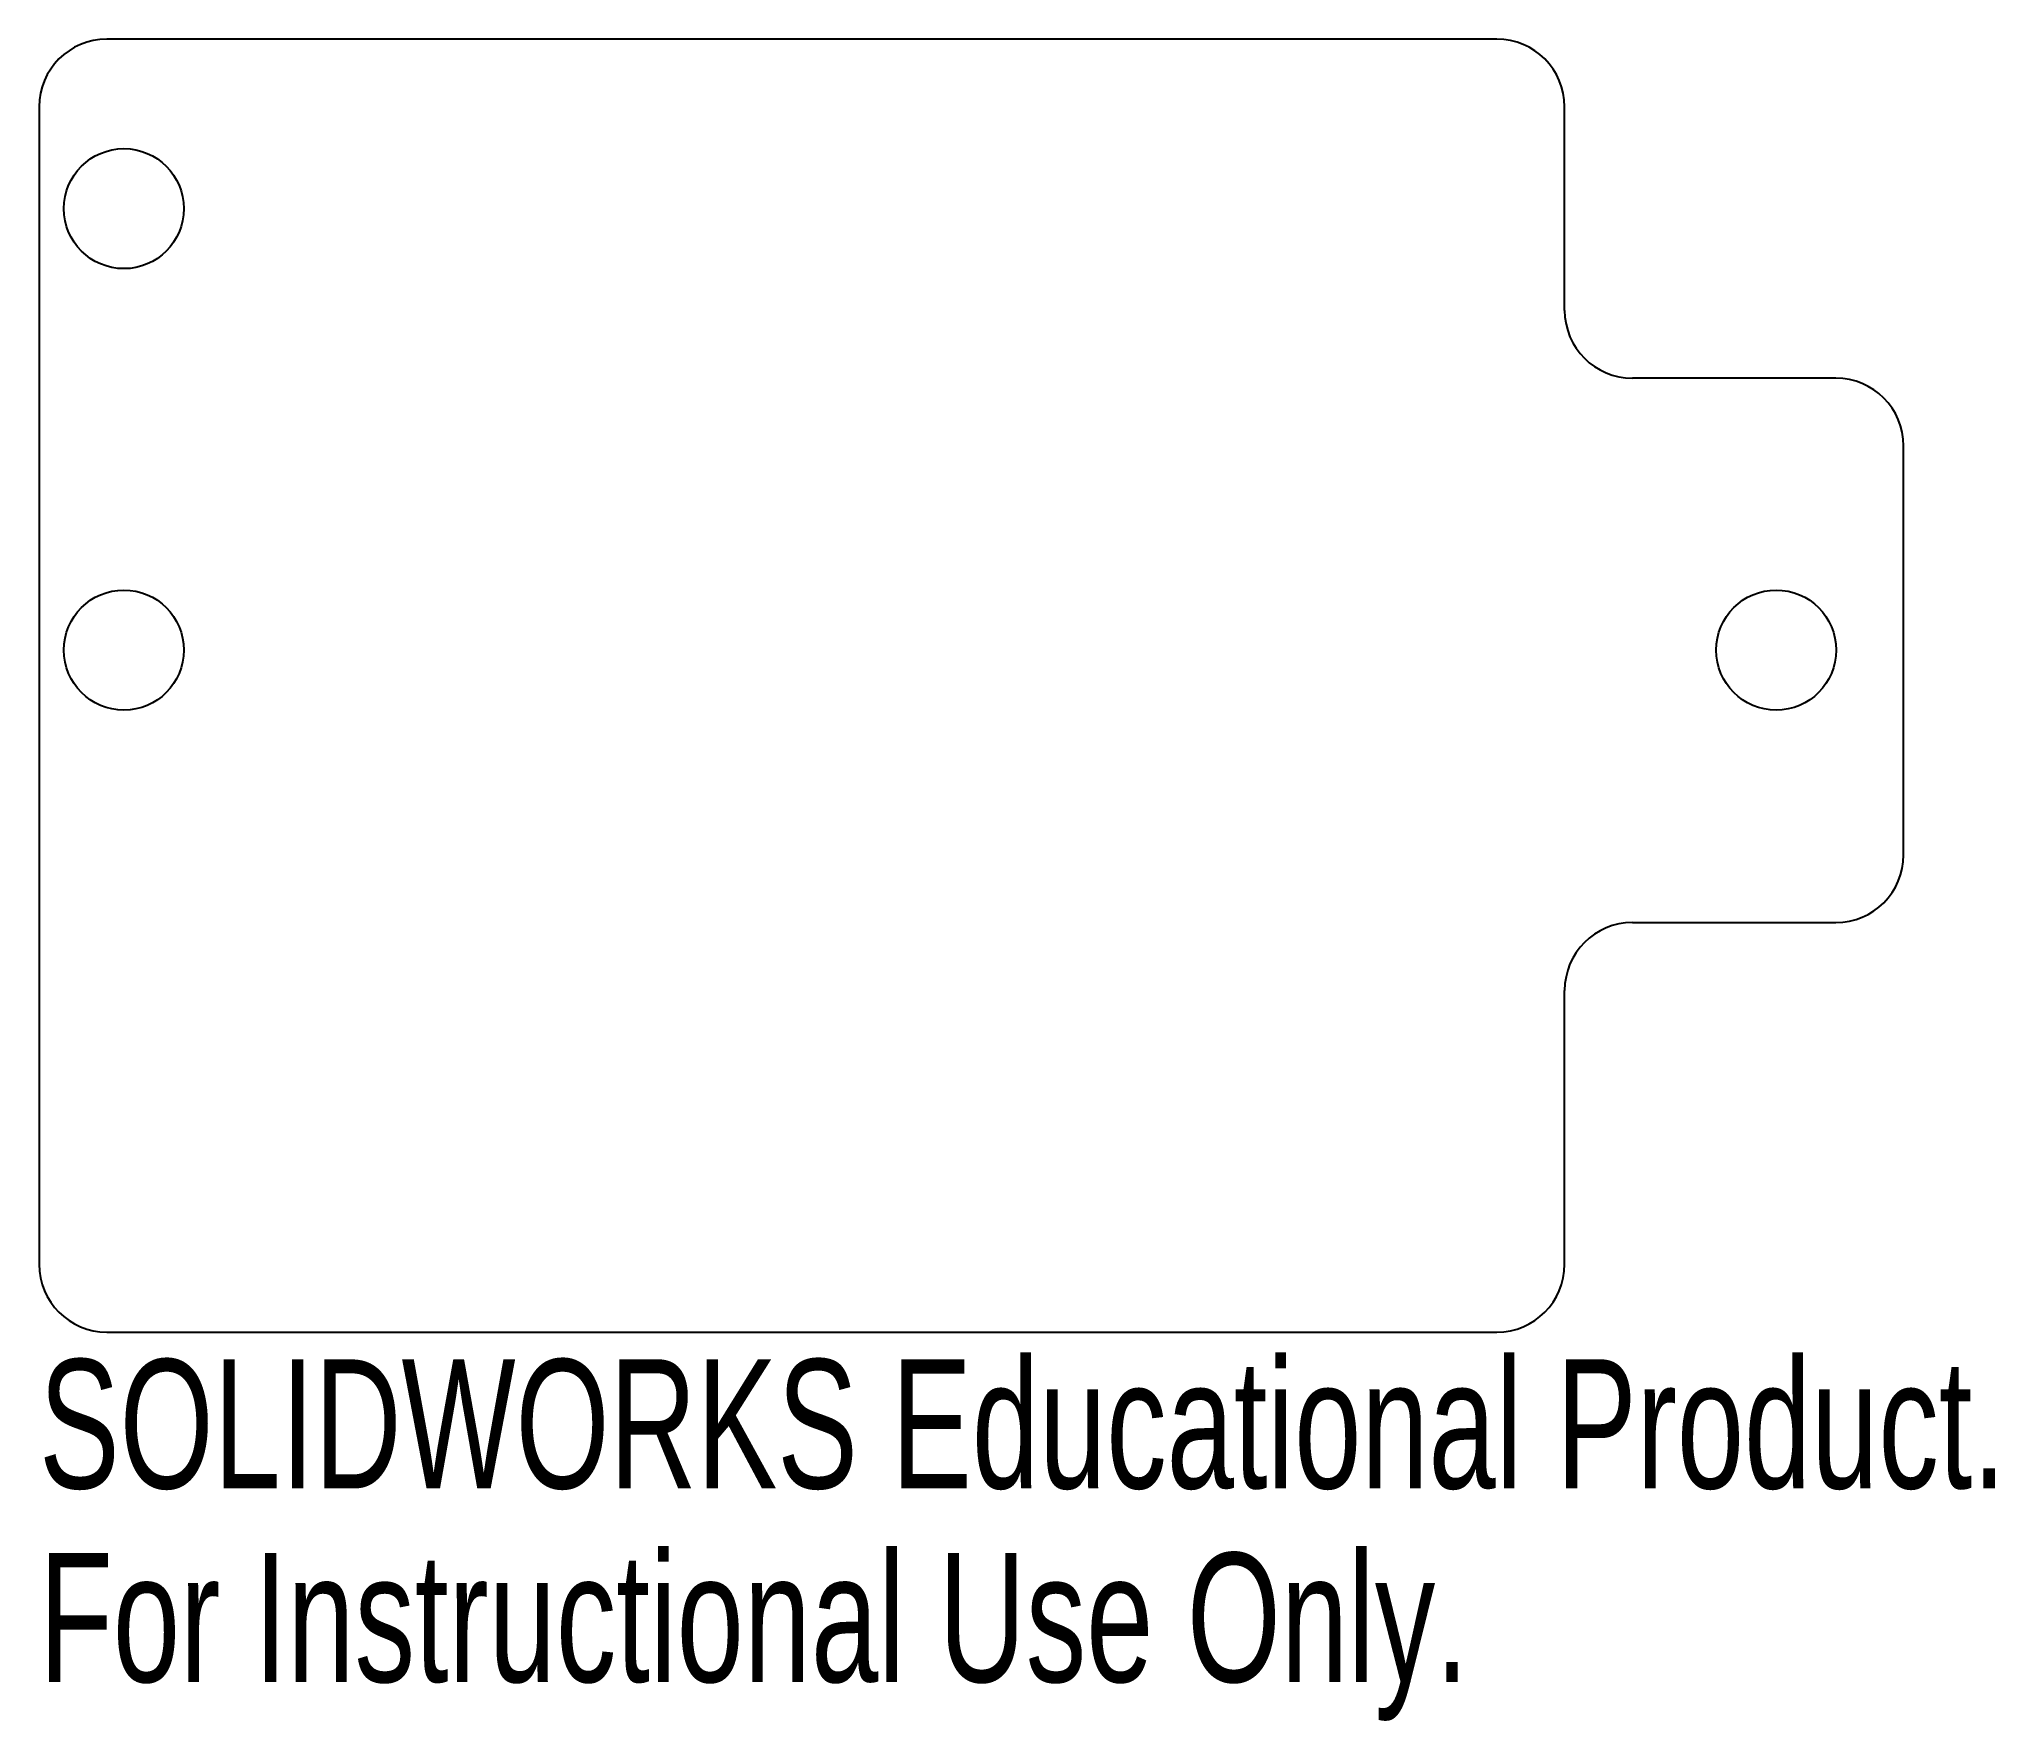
# Model space of a CAD drawing. Header units: inches. Extents: x 0 to 2.88, y -2.48 to 0.
import ezdxf

# ---------------------------------------------------------------- set-up
doc = ezdxf.new("R2010")
doc.units = ezdxf.units.IN
doc.header["$MEASUREMENT"] = 0
doc.styles.add('SLDTEXTSTYLE0', font='TXT', dxfattribs={"width": 0.7})

msp = doc.modelspace()

# ---------------------------------------------------------------- linework, layer by layer
at = {"color": 7, "linetype": 'Continuous', "lineweight": 25}
for p, q in [((2.15, 0), (0.1, 0)), ((0, -0.1), (0, -1.8068)), ((2.25, -0.4), (2.25, -0.1)), ((2.65, -0.5), (2.35, -0.5)), ((2.75, -1.2028), (2.75, -0.6)), ((2.35, -1.3028), (2.65, -1.3028)), ((2.25, -1.8068), (2.25, -1.4028)), ((0.1, -1.9068), (2.15, -1.9068))]:
    msp.add_line(p, q, dxfattribs=at)
for centre in [(0.125, -0.25), (0.125, -0.901), (2.562, -0.901)]:
    msp.add_circle(centre, 0.0885, dxfattribs=at)
for centre, start, end in [((2.15, -0.1), 0, 90), ((0.1, -0.1), 90, 180), ((2.35, -0.4), 180, 270), ((2.65, -0.6), 0, 90), ((2.65, -1.2028), 270, 0), ((2.35, -1.4028), 90, 180), ((0.1, -1.8068), 180, 270), ((2.15, -1.8068), 270, 0)]:
    msp.add_arc(centre, 0.1, start, end, dxfattribs=at)

# ---------------------------------------------------------------- texts
at = {"color": 7, "linetype": 'Continuous', "char_height": 0.1903, "attachment_point": 1, "style": 'SLDTEXTSTYLE0'}
for s, insert in [('SOLIDWORKS Educational Product.', (0, -1.9469)), ('For Instructional Use Only.', (0, -2.2324))]:
    msp.add_mtext(s, dxfattribs=dict(at, insert=insert))

doc.saveas('drawing.dxf')
